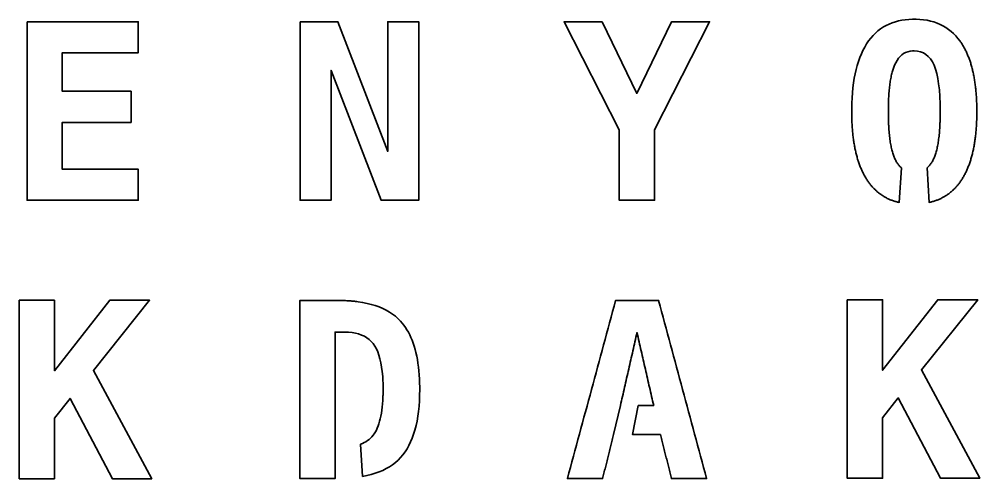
# Model space of a CAD drawing. Header units: inches. Extents: x 0 to 900, y -600 to 85.
# Drawn here: x 165.5 to 234.7, y -196.5 to -163.4 of the extents above; entities that cross this region are included whole.
import ezdxf

# ---------------------------------------------------------------- set-up
doc = ezdxf.new("R2010")
doc.units = ezdxf.units.IN
doc.header["$MEASUREMENT"] = 0
doc.layers.add('01_SNIJLIJNEN', color=7, linetype='Continuous')

msp = doc.modelspace()

# ---------------------------------------------------------------- linework, layer by layer
at = {"layer": '01_SNIJLIJNEN', "color": 5, "lineweight": 35, "true_color": 0x0000ff}
for points in [[(166.1, -163.541), (174.11, -163.541), (174.11, -165.78), (168.641, -165.78), (168.641, -168.554), (173.593, -168.554), (173.593, -170.793), (168.641, -170.793), (168.641, -174.161), (174.11, -174.161), (174.11, -176.4), (166.1, -176.4), (166.1, -163.541)], [(185.77, -163.541), (188.5, -163.541), (192.083, -172.886), (192.083, -163.541), (194.322, -163.541), (194.322, -176.4), (191.609, -176.4), (188.009, -167.055), (188.009, -176.4), (185.77, -176.4), (185.77, -163.541)], [(208.762, -171.336), (204.792, -163.541), (207.53, -163.541), (210.028, -168.709), (212.534, -163.541), (215.273, -163.541), (211.303, -171.336), (211.303, -176.4), (208.762, -176.4), (208.762, -171.336)], [(165.536, -183.598), (168.077, -183.598), (168.077, -188.679), (172.056, -183.598), (174.932, -183.598), (170.876, -188.662), (175.079, -196.457), (172.254, -196.457), (169.205, -190.669), (168.077, -192.099), (168.077, -196.457), (165.536, -196.457), (165.536, -183.598)], [(210.121, -191.183), (210.196, -191.183), (210.271, -191.183), (210.346, -191.183), (210.421, -191.183), (210.495, -191.183), (210.57, -191.183), (210.645, -191.183), (210.72, -191.183), (210.795, -191.183), (210.87, -191.183), (210.945, -191.183), (211.02, -191.183), (211.095, -191.183), (211.17, -191.183), (211.244, -191.183), (211.207, -191.019), (211.169, -190.855), (211.132, -190.691), (211.094, -190.527), (211.057, -190.363), (211.019, -190.199), (210.981, -190.035), (210.944, -189.871), (210.906, -189.706), (210.869, -189.542), (210.831, -189.378), (210.793, -189.214), (210.756, -189.05), (210.718, -188.886), (210.681, -188.722), (210.643, -188.558), (210.606, -188.394), (210.568, -188.23), (210.53, -188.066), (210.493, -187.902), (210.455, -187.738), (210.418, -187.574), (210.38, -187.41), (210.342, -187.246), (210.305, -187.082), (210.267, -186.918), (210.23, -186.754), (210.192, -186.59), (210.154, -186.426), (210.117, -186.262), (210.079, -186.098), (210.042, -185.934), (210.004, -186.098), (209.967, -186.262), (209.93, -186.426), (209.892, -186.59), (209.855, -186.754), (209.818, -186.918), (209.78, -187.082), (209.743, -187.246), (209.706, -187.41), (209.669, -187.574), (209.631, -187.738), (209.594, -187.902), (209.557, -188.066), (209.519, -188.23), (209.482, -188.394), (209.445, -188.558), (209.407, -188.722), (209.37, -188.886), (209.333, -189.05), (209.295, -189.214), (209.258, -189.378), (209.221, -189.542), (209.183, -189.706), (209.146, -189.871), (209.109, -190.035), (209.071, -190.199), (209.034, -190.363), (208.997, -190.527), (208.96, -190.691), (208.922, -190.855), (208.885, -191.019), (208.848, -191.183), (208.341, -193.27), (208.317, -193.37), (208.292, -193.469), (208.268, -193.568), (208.244, -193.667), (208.22, -193.766), (208.196, -193.865), (208.172, -193.964), (208.147, -194.063), (208.123, -194.162), (208.099, -194.261), (208.075, -194.36), (208.051, -194.459), (208.027, -194.558), (208.002, -194.657), (207.978, -194.756), (207.954, -194.856), (207.93, -194.955), (207.906, -195.054), (207.882, -195.153), (207.857, -195.252), (207.833, -195.351), (207.809, -195.45), (207.785, -195.549), (207.761, -195.648), (207.737, -195.747), (207.712, -195.846), (207.688, -195.945), (207.664, -196.044), (207.64, -196.143), (207.616, -196.242), (207.592, -196.342), (207.567, -196.441), (207.488, -196.441), (207.409, -196.441), (207.33, -196.441), (207.251, -196.441), (207.171, -196.441), (207.092, -196.441), (207.013, -196.441), (206.934, -196.441), (206.855, -196.441), (206.775, -196.441), (206.696, -196.441), (206.617, -196.441), (206.538, -196.441), (206.459, -196.441), (206.379, -196.441), (206.3, -196.441), (206.221, -196.441), (206.142, -196.441), (206.063, -196.441), (205.983, -196.441), (205.904, -196.441), (205.825, -196.441), (205.746, -196.441), (205.667, -196.441), (205.587, -196.441), (205.508, -196.441), (205.429, -196.441), (205.35, -196.441), (205.271, -196.441), (205.191, -196.441), (205.112, -196.441), (205.033, -196.441), (205.141, -196.04), (205.249, -195.639), (205.358, -195.238), (205.466, -194.837), (205.574, -194.436), (205.682, -194.036), (205.79, -193.635), (205.899, -193.234), (206.007, -192.833), (206.115, -192.432), (206.223, -192.031), (206.331, -191.631), (206.44, -191.23), (206.548, -190.829), (206.656, -190.428), (206.764, -190.027), (206.872, -189.626), (206.981, -189.226), (207.089, -188.825), (207.197, -188.424), (207.305, -188.023), (207.413, -187.622), (207.522, -187.221), (207.63, -186.821), (207.738, -186.42), (207.846, -186.019), (207.954, -185.618), (208.063, -185.217), (208.171, -184.816), (208.279, -184.416), (208.387, -184.015), (208.495, -183.614), (208.592, -183.614), (208.689, -183.614), (208.786, -183.614), (208.883, -183.614), (208.98, -183.614), (209.077, -183.614), (209.174, -183.614), (209.271, -183.614), (209.368, -183.614), (209.465, -183.614), (209.561, -183.614), (209.658, -183.614), (209.755, -183.614), (209.852, -183.614), (209.949, -183.614), (210.046, -183.614), (210.143, -183.614), (210.24, -183.614), (210.337, -183.614), (210.434, -183.614), (210.531, -183.614), (210.628, -183.614), (210.724, -183.614), (210.821, -183.614), (210.918, -183.614), (211.015, -183.614), (211.112, -183.614), (211.209, -183.614), (211.306, -183.614), (211.403, -183.614), (211.5, -183.614), (211.597, -183.614), (211.705, -184.015), (211.813, -184.416), (211.921, -184.816), (212.03, -185.217), (212.138, -185.618), (212.246, -186.019), (212.354, -186.42), (212.462, -186.821), (212.571, -187.221), (212.679, -187.622), (212.787, -188.023), (212.895, -188.424), (213.003, -188.825), (213.111, -189.226), (213.22, -189.626), (213.328, -190.027), (213.436, -190.428), (213.544, -190.829), (213.652, -191.23), (213.761, -191.631), (213.869, -192.031), (213.977, -192.432), (214.085, -192.833), (214.193, -193.234), (214.302, -193.635), (214.41, -194.036), (214.518, -194.436), (214.626, -194.837), (214.734, -195.238), (214.843, -195.639), (214.951, -196.04), (215.059, -196.441), (214.98, -196.441), (214.901, -196.441), (214.821, -196.441), (214.742, -196.441), (214.663, -196.441), (214.584, -196.441), (214.505, -196.441), (214.425, -196.441), (214.346, -196.441), (214.267, -196.441), (214.188, -196.441), (214.109, -196.441), (214.029, -196.441), (213.95, -196.441), (213.871, -196.441), (213.792, -196.441), (213.713, -196.441), (213.633, -196.441), (213.554, -196.441), (213.475, -196.441), (213.396, -196.441), (213.317, -196.441), (213.237, -196.441), (213.158, -196.441), (213.079, -196.441), (213, -196.441), (212.921, -196.441), (212.841, -196.441), (212.762, -196.441), (212.683, -196.441), (212.604, -196.441), (212.525, -196.441), (212.5, -196.342), (212.475, -196.242), (212.45, -196.143), (212.426, -196.044), (212.401, -195.945), (212.376, -195.846), (212.352, -195.747), (212.327, -195.648), (212.302, -195.549), (212.278, -195.45), (212.253, -195.351), (212.228, -195.252), (212.203, -195.153), (212.179, -195.054), (212.154, -194.955), (212.129, -194.856), (212.105, -194.756), (212.08, -194.657), (212.055, -194.558), (212.031, -194.459), (212.006, -194.36), (211.981, -194.261), (211.957, -194.162), (211.932, -194.063), (211.907, -193.964), (211.882, -193.865), (211.858, -193.766), (211.833, -193.667), (211.808, -193.568), (211.784, -193.469), (211.759, -193.37), (211.734, -193.27), (211.628, -193.27), (211.522, -193.27), (211.416, -193.27), (211.31, -193.27), (211.204, -193.27), (211.098, -193.27), (210.992, -193.27), (210.886, -193.27), (210.78, -193.27), (210.674, -193.27), (210.568, -193.27), (210.462, -193.27), (210.356, -193.27), (210.25, -193.27), (210.143, -193.27), (210.037, -193.27), (209.931, -193.27), (209.825, -193.27), (209.719, -193.27), (210.121, -191.183)], [(225.193, -183.559), (227.734, -183.559), (227.734, -188.641), (231.713, -183.559), (234.59, -183.559), (230.533, -188.623), (234.736, -196.418), (231.911, -196.418), (228.862, -190.63), (227.734, -192.06), (227.734, -196.418), (225.193, -196.418), (225.193, -183.559)]]:
    msp.add_lwpolyline(points, dxfattribs=at)
for points, knots in [([(229.086, -174.064), (229.058, -174.039), (229.03, -174.014), (229.003, -173.987), (228.977, -173.959), (228.951, -173.931), (228.925, -173.901), (228.9, -173.871), (228.875, -173.84), (228.851, -173.808), (228.827, -173.775), (228.803, -173.742), (228.781, -173.706), (228.758, -173.671), (228.736, -173.635), (228.715, -173.597), (228.693, -173.559), (228.673, -173.52), (228.653, -173.479), (228.633, -173.438), (228.613, -173.396), (228.595, -173.353), (228.576, -173.31), (228.558, -173.266), (228.541, -173.22), (228.523, -173.174), (228.506, -173.127), (228.49, -173.077), (228.474, -173.028), (228.458, -172.977), (228.443, -172.924), (228.428, -172.871), (228.413, -172.817), (228.399, -172.761), (228.385, -172.705), (228.372, -172.647), (228.359, -172.587), (228.346, -172.528), (228.334, -172.467), (228.322, -172.404), (228.311, -172.341), (228.3, -172.276), (228.289, -172.21), (228.279, -172.144), (228.269, -172.076), (228.26, -172.006), (228.25, -171.937), (228.242, -171.865), (228.233, -171.792), (228.225, -171.719), (228.218, -171.645), (228.211, -171.568), (228.204, -171.492), (228.197, -171.414), (228.192, -171.334), (228.186, -171.254), (228.181, -171.173), (228.176, -171.09), (228.171, -171.007), (228.167, -170.922), (228.164, -170.835), (228.16, -170.749), (228.157, -170.661), (228.155, -170.571), (228.153, -170.481), (228.151, -170.389), (228.15, -170.296), (228.149, -170.203), (228.148, -170.108), (228.148, -170.011), (228.148, -169.915), (228.149, -169.82), (228.15, -169.727), (228.151, -169.634), (228.153, -169.543), (228.155, -169.453), (228.157, -169.364), (228.16, -169.276), (228.164, -169.19), (228.167, -169.104), (228.171, -169.019), (228.176, -168.936), (228.181, -168.853), (228.186, -168.772), (228.192, -168.693), (228.197, -168.613), (228.204, -168.535), (228.211, -168.459), (228.218, -168.383), (228.225, -168.308), (228.233, -168.236), (228.242, -168.163), (228.25, -168.092), (228.26, -168.022), (228.269, -167.953), (228.279, -167.885), (228.289, -167.819), (228.3, -167.753), (228.311, -167.688), (228.322, -167.626), (228.334, -167.563), (228.346, -167.502), (228.359, -167.443), (228.372, -167.383), (228.385, -167.325), (228.399, -167.269), (228.413, -167.213), (228.428, -167.159), (228.443, -167.106), (228.458, -167.054), (228.474, -167.003), (228.49, -166.953), (228.49, -166.953), (228.595, -166.678), (228.595, -166.678), (228.595, -166.678), (228.683, -166.493), (228.683, -166.493), (228.683, -166.493), (228.779, -166.327), (228.779, -166.327), (228.779, -166.327), (228.884, -166.178), (228.884, -166.178), (228.884, -166.178), (228.997, -166.047), (228.997, -166.047), (228.997, -166.047), (229.119, -165.934), (229.119, -165.934), (229.119, -165.934), (229.25, -165.839), (229.25, -165.839), (229.25, -165.839), (229.392, -165.762), (229.392, -165.762), (229.392, -165.762), (229.546, -165.704), (229.546, -165.704), (229.546, -165.704), (229.711, -165.664), (229.711, -165.664), (229.711, -165.664), (229.888, -165.642), (229.888, -165.642), (229.888, -165.642), (230.012, -165.638), (230.012, -165.638), (230.012, -165.638), (230.249, -165.654), (230.249, -165.654), (230.249, -165.654), (230.469, -165.703), (230.469, -165.703), (230.469, -165.703), (230.672, -165.784), (230.672, -165.784), (230.672, -165.784), (230.859, -165.898), (230.859, -165.898), (230.859, -165.898), (231.028, -166.044), (231.028, -166.044), (231.028, -166.044), (231.182, -166.223), (231.182, -166.223), (231.182, -166.223), (231.318, -166.434), (231.318, -166.434), (231.318, -166.434), (231.438, -166.678), (231.438, -166.678), (231.438, -166.678), (231.543, -166.953), (231.543, -166.953), (231.543, -166.953), (231.634, -167.269), (231.634, -167.269), (231.634, -167.269), (231.711, -167.626), (231.711, -167.626), (231.711, -167.626), (231.773, -168.022), (231.773, -168.022), (231.773, -168.022), (231.822, -168.459), (231.822, -168.459), (231.822, -168.459), (231.857, -168.936), (231.857, -168.936), (231.857, -168.936), (231.878, -169.453), (231.878, -169.453), (231.881, -169.543), (231.882, -169.634), (231.883, -169.727), (231.885, -169.82), (231.885, -169.915), (231.885, -170.011), (231.885, -170.108), (231.885, -170.203), (231.883, -170.296), (231.882, -170.389), (231.881, -170.481), (231.878, -170.571), (231.876, -170.661), (231.873, -170.749), (231.869, -170.835), (231.866, -170.922), (231.862, -171.007), (231.857, -171.09), (231.853, -171.173), (231.847, -171.254), (231.842, -171.334), (231.836, -171.414), (231.829, -171.492), (231.822, -171.568), (231.815, -171.645), (231.808, -171.719), (231.8, -171.792), (231.792, -171.865), (231.783, -171.937), (231.773, -172.006), (231.764, -172.076), (231.754, -172.144), (231.744, -172.21), (231.733, -172.276), (231.722, -172.341), (231.711, -172.404), (231.699, -172.467), (231.687, -172.528), (231.674, -172.587), (231.661, -172.647), (231.648, -172.705), (231.634, -172.761), (231.62, -172.817), (231.605, -172.871), (231.59, -172.924), (231.575, -172.977), (231.559, -173.028), (231.543, -173.077), (231.527, -173.127), (231.51, -173.174), (231.492, -173.22), (231.475, -173.266), (231.457, -173.31), (231.438, -173.353), (231.42, -173.396), (231.4, -173.438), (231.38, -173.479), (231.36, -173.52), (231.34, -173.559), (231.318, -173.597), (231.297, -173.635), (231.275, -173.671), (231.252, -173.706), (231.229, -173.742), (231.206, -173.775), (231.182, -173.808), (231.158, -173.84), (231.133, -173.871), (231.107, -173.901), (231.082, -173.931), (231.055, -173.959), (231.028, -173.987), (231.001, -174.014), (230.974, -174.039), (230.946, -174.064), (230.946, -174.064), (231.085, -176.561), (231.085, -176.561), (231.127, -176.552), (231.168, -176.542), (231.208, -176.532), (231.249, -176.522), (231.289, -176.511), (231.329, -176.5), (231.369, -176.489), (231.408, -176.477), (231.447, -176.464), (231.486, -176.452), (231.525, -176.439), (231.563, -176.425), (231.601, -176.412), (231.639, -176.398), (231.676, -176.383), (231.713, -176.368), (231.75, -176.353), (231.787, -176.337), (231.823, -176.321), (231.859, -176.305), (231.895, -176.288), (231.931, -176.271), (231.966, -176.253), (232.001, -176.235), (232.036, -176.217), (232.071, -176.199), (232.105, -176.18), (232.139, -176.161), (232.173, -176.141), (232.206, -176.121), (232.239, -176.101), (232.272, -176.08), (232.305, -176.059), (232.338, -176.038), (232.37, -176.017), (232.402, -175.995), (232.434, -175.973), (232.465, -175.95), (232.497, -175.927), (232.528, -175.904), (232.558, -175.88), (232.589, -175.856), (232.619, -175.832), (232.649, -175.808), (232.679, -175.783), (232.709, -175.758), (232.738, -175.732), (232.767, -175.706), (232.796, -175.68), (232.824, -175.653), (232.852, -175.626), (232.881, -175.599), (232.908, -175.572), (232.936, -175.544), (232.963, -175.516), (232.99, -175.487), (233.017, -175.458), (233.044, -175.429), (233.07, -175.4), (233.096, -175.37), (233.122, -175.34), (233.147, -175.309), (233.172, -175.278), (233.197, -175.247), (233.222, -175.215), (233.247, -175.183), (233.271, -175.151), (233.295, -175.119), (233.319, -175.086), (233.342, -175.053), (233.366, -175.019), (233.389, -174.985), (233.436, -174.915), (233.482, -174.842), (233.526, -174.768), (233.57, -174.693), (233.613, -174.616), (233.654, -174.538), (233.696, -174.459), (233.736, -174.378), (233.774, -174.295), (233.812, -174.212), (233.849, -174.127), (233.885, -174.04), (233.92, -173.953), (233.954, -173.864), (233.987, -173.773), (234.019, -173.682), (234.05, -173.589), (234.08, -173.494), (234.109, -173.399), (234.137, -173.301), (234.164, -173.202), (234.19, -173.103), (234.216, -173.001), (234.239, -172.898), (234.263, -172.794), (234.285, -172.689), (234.306, -172.581), (234.326, -172.474), (234.345, -172.364), (234.363, -172.252), (234.381, -172.141), (234.397, -172.027), (234.412, -171.911), (234.427, -171.795), (234.44, -171.677), (234.452, -171.557), (234.464, -171.438), (234.474, -171.316), (234.483, -171.192), (234.492, -171.068), (234.499, -170.941), (234.505, -170.813), (234.511, -170.685), (234.515, -170.555), (234.518, -170.423), (234.521, -170.29), (234.523, -170.156), (234.523, -170.02), (234.523, -169.883), (234.521, -169.748), (234.518, -169.615), (234.515, -169.482), (234.511, -169.351), (234.505, -169.222), (234.499, -169.093), (234.492, -168.967), (234.483, -168.842), (234.474, -168.718), (234.464, -168.595), (234.452, -168.475), (234.44, -168.355), (234.427, -168.236), (234.412, -168.12), (234.397, -168.004), (234.381, -167.89), (234.363, -167.778), (234.345, -167.666), (234.326, -167.556), (234.306, -167.448), (234.285, -167.34), (234.263, -167.235), (234.239, -167.131), (234.216, -167.027), (234.19, -166.926), (234.164, -166.826), (234.137, -166.727), (234.109, -166.629), (234.08, -166.534), (234.05, -166.439), (234.019, -166.346), (233.987, -166.255), (233.954, -166.164), (233.92, -166.075), (233.885, -165.988), (233.849, -165.901), (233.812, -165.816), (233.774, -165.733), (233.736, -165.651), (233.696, -165.57), (233.654, -165.491), (233.613, -165.413), (233.57, -165.336), (233.526, -165.262), (233.482, -165.188), (233.436, -165.116), (233.389, -165.045), (233.365, -165.011), (233.341, -164.976), (233.317, -164.943), (233.317, -164.943), (233.166, -164.747), (233.166, -164.747), (233.166, -164.747), (233.007, -164.564), (233.007, -164.564), (233.007, -164.564), (232.84, -164.394), (232.84, -164.394), (232.84, -164.394), (232.664, -164.237), (232.664, -164.237), (232.664, -164.237), (232.479, -164.092), (232.479, -164.092), (232.479, -164.092), (232.286, -163.961), (232.286, -163.961), (232.286, -163.961), (232.084, -163.842), (232.084, -163.842), (232.084, -163.842), (231.873, -163.735), (231.873, -163.735), (231.873, -163.735), (231.654, -163.642), (231.654, -163.642), (231.654, -163.642), (231.426, -163.562), (231.426, -163.562), (231.426, -163.562), (231.189, -163.496), (231.189, -163.496), (231.189, -163.496), (230.943, -163.443), (230.943, -163.443), (230.943, -163.443), (230.688, -163.403), (230.688, -163.403), (230.688, -163.403), (230.424, -163.376), (230.424, -163.376), (230.424, -163.376), (230.152, -163.363), (230.152, -163.363), (230.152, -163.363), (229.881, -163.363), (229.881, -163.363), (229.881, -163.363), (229.623, -163.375), (229.623, -163.375), (229.623, -163.375), (229.372, -163.4), (229.372, -163.4), (229.372, -163.4), (229.126, -163.437), (229.126, -163.437), (229.126, -163.437), (228.887, -163.487), (228.887, -163.487), (228.887, -163.487), (228.655, -163.548), (228.655, -163.548), (228.655, -163.548), (228.428, -163.622), (228.428, -163.622), (228.428, -163.622), (228.208, -163.709), (228.208, -163.709), (228.208, -163.709), (227.995, -163.808), (227.995, -163.808), (227.995, -163.808), (227.789, -163.922), (227.789, -163.922), (227.789, -163.922), (227.592, -164.052), (227.592, -164.052), (227.592, -164.052), (227.403, -164.196), (227.403, -164.196), (227.403, -164.196), (227.222, -164.356), (227.222, -164.356), (227.222, -164.356), (227.049, -164.532), (227.049, -164.532), (227.049, -164.532), (226.885, -164.722), (226.885, -164.722), (226.885, -164.722), (226.728, -164.928), (226.728, -164.928), (226.728, -164.928), (226.582, -165.146), (226.582, -165.146), (226.582, -165.146), (226.448, -165.372), (226.448, -165.372), (226.448, -165.372), (226.322, -165.611), (226.322, -165.611), (226.322, -165.611), (226.205, -165.862), (226.205, -165.862), (226.205, -165.862), (226.098, -166.124), (226.098, -166.124), (226.098, -166.124), (226, -166.399), (226, -166.399), (226, -166.399), (225.911, -166.685), (225.911, -166.685), (225.911, -166.685), (225.831, -166.984), (225.831, -166.984), (225.831, -166.984), (225.76, -167.294), (225.76, -167.294), (225.76, -167.294), (225.698, -167.617), (225.698, -167.617), (225.698, -167.617), (225.644, -167.952), (225.644, -167.952), (225.644, -167.952), (225.6, -168.3), (225.6, -168.3), (225.6, -168.3), (225.565, -168.66), (225.565, -168.66), (225.565, -168.66), (225.538, -169.033), (225.538, -169.033), (225.538, -169.033), (225.52, -169.418), (225.52, -169.418), (225.52, -169.418), (225.512, -169.816), (225.512, -169.816), (225.511, -169.883), (225.51, -169.951), (225.51, -170.02), (225.51, -170.156), (225.512, -170.291), (225.515, -170.424), (225.518, -170.556), (225.522, -170.687), (225.528, -170.815), (225.534, -170.944), (225.542, -171.07), (225.551, -171.194), (225.56, -171.319), (225.57, -171.441), (225.582, -171.561), (225.594, -171.681), (225.607, -171.8), (225.622, -171.916), (225.637, -172.032), (225.653, -172.146), (225.671, -172.258), (225.689, -172.369), (225.708, -172.479), (225.729, -172.587), (225.75, -172.695), (225.772, -172.801), (225.796, -172.904), (225.82, -173.008), (225.845, -173.109), (225.872, -173.209), (225.899, -173.308), (225.927, -173.406), (225.957, -173.501), (225.987, -173.596), (226.018, -173.69), (226.051, -173.781), (226.083, -173.872), (226.118, -173.961), (226.153, -174.048), (226.189, -174.135), (226.226, -174.221), (226.265, -174.303), (226.303, -174.386), (226.344, -174.467), (226.385, -174.546), (226.427, -174.625), (226.47, -174.702), (226.515, -174.776), (226.559, -174.851), (226.605, -174.923), (226.653, -174.994), (226.676, -175.028), (226.699, -175.061), (226.722, -175.093), (226.745, -175.126), (226.769, -175.158), (226.793, -175.19), (226.817, -175.222), (226.841, -175.253), (226.866, -175.284), (226.891, -175.314), (226.916, -175.345), (226.942, -175.374), (226.967, -175.404), (226.993, -175.433), (227.019, -175.462), (227.046, -175.491), (227.072, -175.519), (227.1, -175.547), (227.127, -175.575), (227.154, -175.602), (227.182, -175.629), (227.21, -175.656), (227.238, -175.682), (227.266, -175.708), (227.295, -175.734), (227.324, -175.759), (227.353, -175.784), (227.382, -175.809), (227.412, -175.834), (227.442, -175.857), (227.472, -175.881), (227.503, -175.905), (227.533, -175.928), (227.564, -175.951), (227.595, -175.973), (227.627, -175.995), (227.658, -176.017), (227.69, -176.039), (227.723, -176.06), (227.755, -176.081), (227.788, -176.101), (227.821, -176.121), (227.854, -176.141), (227.887, -176.161), (227.921, -176.18), (227.955, -176.199), (227.989, -176.217), (228.023, -176.235), (228.058, -176.253), (228.093, -176.271), (228.128, -176.288), (228.164, -176.305), (228.2, -176.321), (228.236, -176.337), (228.272, -176.353), (228.309, -176.368), (228.346, -176.383), (228.383, -176.398), (228.421, -176.412), (228.459, -176.425), (228.497, -176.439), (228.535, -176.452), (228.574, -176.464), (228.613, -176.477), (228.652, -176.489), (228.692, -176.5), (228.731, -176.511), (228.772, -176.522), (228.812, -176.532), (228.853, -176.542), (228.894, -176.552), (228.935, -176.561), (228.935, -176.561), (229.086, -174.064), (229.086, -174.064)], [0, 0, 0, 0, 1, 1, 1, 2, 2, 2, 3, 3, 3, 4, 4, 4, 5, 5, 5, 6, 6, 6, 7, 7, 7, 8, 8, 8, 9, 9, 9, 10, 10, 10, 11, 11, 11, 12, 12, 12, 13, 13, 13, 14, 14, 14, 15, 15, 15, 16, 16, 16, 17, 17, 17, 18, 18, 18, 19, 19, 19, 20, 20, 20, 21, 21, 21, 22, 22, 22, 23, 23, 23, 24, 24, 24, 25, 25, 25, 26, 26, 26, 27, 27, 27, 28, 28, 28, 29, 29, 29, 30, 30, 30, 31, 31, 31, 32, 32, 32, 33, 33, 33, 34, 34, 34, 35, 35, 35, 36, 36, 36, 37, 37, 37, 38, 38, 38, 39, 39, 39, 40, 40, 40, 41, 41, 41, 42, 42, 42, 43, 43, 43, 44, 44, 44, 45, 45, 45, 46, 46, 46, 47, 47, 47, 48, 48, 48, 49, 49, 49, 50, 50, 50, 51, 51, 51, 52, 52, 52, 53, 53, 53, 54, 54, 54, 55, 55, 55, 56, 56, 56, 57, 57, 57, 58, 58, 58, 59, 59, 59, 60, 60, 60, 61, 61, 61, 62, 62, 62, 63, 63, 63, 64, 64, 64, 65, 65, 65, 66, 66, 66, 67, 67, 67, 68, 68, 68, 69, 69, 69, 70, 70, 70, 71, 71, 71, 72, 72, 72, 73, 73, 73, 74, 74, 74, 75, 75, 75, 76, 76, 76, 77, 77, 77, 78, 78, 78, 79, 79, 79, 80, 80, 80, 81, 81, 81, 82, 82, 82, 83, 83, 83, 84, 84, 84, 85, 85, 85, 86, 86, 86, 87, 87, 87, 88, 88, 88, 89, 89, 89, 90, 90, 90, 91, 91, 91, 92, 92, 92, 93, 93, 93, 94, 94, 94, 95, 95, 95, 96, 96, 96, 97, 97, 97, 98, 98, 98, 99, 99, 99, 100, 100, 100, 101, 101, 101, 102, 102, 102, 103, 103, 103, 104, 104, 104, 105, 105, 105, 106, 106, 106, 107, 107, 107, 108, 108, 108, 109, 109, 109, 110, 110, 110, 111, 111, 111, 112, 112, 112, 113, 113, 113, 114, 114, 114, 115, 115, 115, 116, 116, 116, 117, 117, 117, 118, 118, 118, 119, 119, 119, 120, 120, 120, 121, 121, 121, 122, 122, 122, 123, 123, 123, 124, 124, 124, 125, 125, 125, 126, 126, 126, 127, 127, 127, 128, 128, 128, 129, 129, 129, 130, 130, 130, 131, 131, 131, 132, 132, 132, 133, 133, 133, 134, 134, 134, 135, 135, 135, 136, 136, 136, 137, 137, 137, 138, 138, 138, 139, 139, 139, 140, 140, 140, 141, 141, 141, 142, 142, 142, 143, 143, 143, 144, 144, 144, 145, 145, 145, 146, 146, 146, 147, 147, 147, 148, 148, 148, 149, 149, 149, 150, 150, 150, 151, 151, 151, 152, 152, 152, 153, 153, 153, 154, 154, 154, 155, 155, 155, 156, 156, 156, 157, 157, 157, 158, 158, 158, 159, 159, 159, 160, 160, 160, 161, 161, 161, 162, 162, 162, 163, 163, 163, 164, 164, 164, 165, 165, 165, 166, 166, 166, 167, 167, 167, 168, 168, 168, 169, 169, 169, 170, 170, 170, 171, 171, 171, 172, 172, 172, 173, 173, 173, 174, 174, 174, 175, 175, 175, 176, 176, 176, 177, 177, 177, 178, 178, 178, 179, 179, 179, 180, 180, 180, 181, 181, 181, 182, 182, 182, 183, 183, 183, 184, 184, 184, 185, 185, 185, 186, 186, 186, 187, 187, 187, 188, 188, 188, 189, 189, 189, 190, 190, 190, 191, 191, 191, 192, 192, 192, 193, 193, 193, 194, 194, 194, 195, 195, 195, 196, 196, 196, 197, 197, 197, 198, 198, 198, 199, 199, 199, 200, 200, 200, 201, 201, 201, 202, 202, 202, 203, 203, 203, 204, 204, 204, 205, 205, 205, 206, 206, 206, 207, 207, 207, 208, 208, 208, 209, 209, 209, 210, 210, 210, 211, 211, 211, 212, 212, 212, 213, 213, 213, 214, 214, 214, 215, 215, 215, 216, 216, 216, 217, 217, 217, 218, 218, 218, 219, 219, 219, 220, 220, 220, 221, 221, 221, 222, 222, 222, 223, 223, 223, 224, 224, 224, 225, 225, 225, 226, 226, 226, 227, 227, 227, 228, 228, 228, 229, 229, 229, 230, 230, 230, 231, 231, 231, 232, 232, 232, 233, 233, 233, 234, 234, 234, 235, 235, 235, 236, 236, 236, 236]), ([(190.128, -193.973), (190.128, -193.973), (190.264, -193.918), (190.264, -193.918), (190.264, -193.918), (190.394, -193.855), (190.394, -193.855), (190.394, -193.855), (190.517, -193.785), (190.517, -193.785), (190.517, -193.785), (190.634, -193.708), (190.634, -193.708), (190.634, -193.708), (190.743, -193.623), (190.743, -193.623), (190.743, -193.623), (190.846, -193.53), (190.846, -193.53), (190.846, -193.53), (190.943, -193.431), (190.943, -193.431), (190.943, -193.431), (191.032, -193.324), (191.032, -193.324), (191.032, -193.324), (191.115, -193.209), (191.115, -193.209), (191.115, -193.209), (191.192, -193.086), (191.192, -193.086), (191.192, -193.086), (191.264, -192.953), (191.264, -192.953), (191.264, -192.953), (191.331, -192.809), (191.331, -192.809), (191.331, -192.809), (191.393, -192.655), (191.393, -192.655), (191.393, -192.655), (191.45, -192.491), (191.45, -192.491), (191.45, -192.491), (191.502, -192.317), (191.502, -192.317), (191.502, -192.317), (191.55, -192.132), (191.55, -192.132), (191.55, -192.132), (191.592, -191.938), (191.592, -191.938), (191.592, -191.938), (191.629, -191.733), (191.629, -191.733), (191.629, -191.733), (191.661, -191.518), (191.661, -191.518), (191.661, -191.518), (191.689, -191.293), (191.689, -191.293), (191.689, -191.293), (191.711, -191.057), (191.711, -191.057), (191.711, -191.057), (191.728, -190.811), (191.728, -190.811), (191.728, -190.811), (191.741, -190.556), (191.741, -190.556), (191.743, -190.512), (191.744, -190.468), (191.745, -190.424), (191.745, -190.424), (191.75, -190.153), (191.75, -190.153), (191.75, -190.153), (191.75, -189.875), (191.75, -189.875), (191.75, -189.875), (191.745, -189.606), (191.745, -189.606), (191.745, -189.606), (191.735, -189.347), (191.735, -189.347), (191.735, -189.347), (191.72, -189.098), (191.72, -189.098), (191.72, -189.098), (191.689, -188.743), (191.689, -188.743), (191.689, -188.743), (191.646, -188.411), (191.646, -188.411), (191.646, -188.411), (191.592, -188.102), (191.592, -188.102), (191.592, -188.102), (191.527, -187.815), (191.527, -187.815), (191.527, -187.815), (191.45, -187.551), (191.45, -187.551), (191.45, -187.551), (191.363, -187.31), (191.363, -187.31), (191.363, -187.31), (191.264, -187.091), (191.264, -187.091), (191.264, -187.091), (191.154, -186.895), (191.154, -186.895), (191.154, -186.895), (191.033, -186.721), (191.033, -186.721), (191.033, -186.721), (190.898, -186.565), (190.898, -186.565), (190.898, -186.565), (190.747, -186.425), (190.747, -186.425), (190.747, -186.425), (190.58, -186.301), (190.58, -186.301), (190.58, -186.301), (190.399, -186.194), (190.399, -186.194), (190.399, -186.194), (190.201, -186.104), (190.201, -186.104), (190.201, -186.104), (189.989, -186.03), (189.989, -186.03), (189.989, -186.03), (189.761, -185.972), (189.761, -185.972), (189.761, -185.972), (189.517, -185.931), (189.517, -185.931), (189.517, -185.931), (189.259, -185.906), (189.259, -185.906), (189.259, -185.906), (188.984, -185.898), (188.984, -185.898), (188.984, -185.898), (188.297, -185.898), (188.297, -185.898), (188.297, -185.898), (188.297, -186.156), (188.297, -186.156), (188.297, -186.156), (188.297, -186.414), (188.297, -186.414), (188.297, -186.414), (188.297, -186.672), (188.297, -186.672), (188.297, -186.672), (188.297, -186.93), (188.297, -186.93), (188.297, -186.93), (188.297, -187.188), (188.297, -187.188), (188.297, -187.188), (188.297, -187.446), (188.297, -187.446), (188.297, -187.446), (188.297, -187.704), (188.297, -187.704), (188.297, -187.704), (188.297, -187.962), (188.297, -187.962), (188.297, -187.962), (188.297, -188.22), (188.297, -188.22), (188.297, -188.22), (188.297, -188.478), (188.297, -188.478), (188.297, -188.478), (188.297, -188.736), (188.297, -188.736), (188.297, -188.736), (188.297, -188.994), (188.297, -188.994), (188.297, -188.994), (188.297, -189.252), (188.297, -189.252), (188.297, -189.252), (188.297, -189.51), (188.297, -189.51), (188.297, -189.51), (188.297, -189.768), (188.297, -189.768), (188.297, -189.768), (188.297, -190.026), (188.297, -190.026), (188.297, -190.026), (188.297, -190.284), (188.297, -190.284), (188.297, -190.284), (188.297, -190.542), (188.297, -190.542), (188.297, -190.542), (188.297, -190.8), (188.297, -190.8), (188.297, -190.8), (188.297, -191.058), (188.297, -191.058), (188.297, -191.058), (188.297, -191.316), (188.297, -191.316), (188.297, -191.316), (188.297, -191.574), (188.297, -191.574), (188.297, -191.574), (188.297, -191.832), (188.297, -191.832), (188.297, -191.832), (188.297, -192.09), (188.297, -192.09), (188.297, -192.09), (188.297, -192.348), (188.297, -192.348), (188.297, -192.348), (188.297, -192.606), (188.297, -192.606), (188.297, -192.606), (188.297, -192.864), (188.297, -192.864), (188.297, -192.864), (188.297, -193.122), (188.297, -193.122), (188.297, -193.122), (188.297, -193.38), (188.297, -193.38), (188.297, -193.38), (188.297, -193.638), (188.297, -193.638), (188.297, -193.638), (188.297, -193.896), (188.297, -193.896), (188.297, -193.896), (188.297, -194.154), (188.297, -194.154), (188.297, -194.154), (188.294, -196.442), (188.294, -196.442), (188.294, -196.442), (185.763, -196.439), (185.763, -196.439), (185.763, -196.439), (185.763, -183.613), (185.763, -183.613), (185.763, -183.613), (188.478, -183.613), (188.478, -183.613), (188.543, -183.613), (188.608, -183.613), (188.673, -183.614), (188.737, -183.615), (188.801, -183.617), (188.865, -183.619), (188.928, -183.621), (188.991, -183.623), (189.053, -183.626), (189.115, -183.629), (189.177, -183.632), (189.238, -183.636), (189.299, -183.64), (189.359, -183.644), (189.419, -183.649), (189.479, -183.654), (189.539, -183.66), (189.597, -183.665), (189.656, -183.671), (189.714, -183.678), (189.772, -183.684), (189.829, -183.691), (189.886, -183.698), (189.943, -183.706), (189.943, -183.706), (190.274, -183.759), (190.274, -183.759), (190.274, -183.759), (190.592, -183.823), (190.592, -183.823), (190.592, -183.823), (190.896, -183.899), (190.896, -183.899), (190.896, -183.899), (191.186, -183.987), (191.186, -183.987), (191.186, -183.987), (191.462, -184.086), (191.462, -184.086), (191.462, -184.086), (191.724, -184.197), (191.724, -184.197), (191.724, -184.197), (191.972, -184.319), (191.972, -184.319), (191.972, -184.319), (192.207, -184.454), (192.207, -184.454), (192.207, -184.454), (192.427, -184.6), (192.427, -184.6), (192.427, -184.6), (192.634, -184.757), (192.634, -184.757), (192.634, -184.757), (192.826, -184.927), (192.826, -184.927), (192.826, -184.927), (193.005, -185.108), (193.005, -185.108), (193.005, -185.108), (193.129, -185.25), (193.129, -185.25), (193.129, -185.25), (193.248, -185.402), (193.248, -185.402), (193.248, -185.402), (193.361, -185.561), (193.361, -185.561), (193.361, -185.561), (193.468, -185.729), (193.468, -185.729), (193.468, -185.729), (193.57, -185.905), (193.57, -185.905), (193.57, -185.905), (193.665, -186.09), (193.665, -186.09), (193.665, -186.09), (193.755, -186.283), (193.755, -186.283), (193.755, -186.283), (193.839, -186.484), (193.839, -186.484), (193.839, -186.484), (193.918, -186.694), (193.918, -186.694), (193.918, -186.694), (193.991, -186.912), (193.991, -186.912), (193.991, -186.912), (194.058, -187.139), (194.058, -187.139), (194.058, -187.139), (194.119, -187.374), (194.119, -187.374), (194.119, -187.374), (194.173, -187.619), (194.173, -187.619), (194.173, -187.619), (194.222, -187.874), (194.222, -187.874), (194.222, -187.874), (194.264, -188.137), (194.264, -188.137), (194.264, -188.137), (194.3, -188.41), (194.3, -188.41), (194.3, -188.41), (194.33, -188.692), (194.33, -188.692), (194.33, -188.692), (194.354, -188.983), (194.354, -188.983), (194.354, -188.983), (194.371, -189.284), (194.371, -189.284), (194.371, -189.284), (194.383, -189.594), (194.383, -189.594), (194.383, -189.594), (194.387, -189.806), (194.387, -189.806), (194.387, -189.806), (194.388, -190.022), (194.388, -190.022), (194.388, -190.022), (194.383, -190.439), (194.383, -190.439), (194.383, -190.439), (194.367, -190.841), (194.367, -190.841), (194.367, -190.841), (194.34, -191.228), (194.34, -191.228), (194.34, -191.228), (194.302, -191.601), (194.302, -191.601), (194.302, -191.601), (194.253, -191.959), (194.253, -191.959), (194.253, -191.959), (194.194, -192.302), (194.194, -192.302), (194.194, -192.302), (194.124, -192.631), (194.124, -192.631), (194.124, -192.631), (194.042, -192.945), (194.042, -192.945), (194.042, -192.945), (193.951, -193.244), (193.951, -193.244), (193.951, -193.244), (193.848, -193.529), (193.848, -193.529), (193.848, -193.529), (193.735, -193.799), (193.735, -193.799), (193.735, -193.799), (193.61, -194.054), (193.61, -194.054), (193.61, -194.054), (193.475, -194.294), (193.475, -194.294), (193.475, -194.294), (193.329, -194.52), (193.329, -194.52), (193.329, -194.52), (193.173, -194.731), (193.173, -194.731), (193.173, -194.731), (193.005, -194.927), (193.005, -194.927), (193.005, -194.927), (192.825, -195.111), (192.825, -195.111), (192.825, -195.111), (192.632, -195.282), (192.632, -195.282), (192.632, -195.282), (192.424, -195.441), (192.424, -195.441), (192.424, -195.441), (192.203, -195.589), (192.203, -195.589), (192.203, -195.589), (191.969, -195.725), (191.969, -195.725), (191.969, -195.725), (191.72, -195.849), (191.72, -195.849), (191.72, -195.849), (191.458, -195.961), (191.458, -195.961), (191.458, -195.961), (191.182, -196.061), (191.182, -196.061), (191.182, -196.061), (190.892, -196.15), (190.892, -196.15), (190.892, -196.15), (190.588, -196.227), (190.588, -196.227), (190.588, -196.227), (190.271, -196.292), (190.271, -196.292), (190.271, -196.292), (190.128, -193.973), (190.128, -193.973)], [0, 0, 0, 0, 1, 1, 1, 2, 2, 2, 3, 3, 3, 4, 4, 4, 5, 5, 5, 6, 6, 6, 7, 7, 7, 8, 8, 8, 9, 9, 9, 10, 10, 10, 11, 11, 11, 12, 12, 12, 13, 13, 13, 14, 14, 14, 15, 15, 15, 16, 16, 16, 17, 17, 17, 18, 18, 18, 19, 19, 19, 20, 20, 20, 21, 21, 21, 22, 22, 22, 23, 23, 23, 24, 24, 24, 25, 25, 25, 26, 26, 26, 27, 27, 27, 28, 28, 28, 29, 29, 29, 30, 30, 30, 31, 31, 31, 32, 32, 32, 33, 33, 33, 34, 34, 34, 35, 35, 35, 36, 36, 36, 37, 37, 37, 38, 38, 38, 39, 39, 39, 40, 40, 40, 41, 41, 41, 42, 42, 42, 43, 43, 43, 44, 44, 44, 45, 45, 45, 46, 46, 46, 47, 47, 47, 48, 48, 48, 49, 49, 49, 50, 50, 50, 51, 51, 51, 52, 52, 52, 53, 53, 53, 54, 54, 54, 55, 55, 55, 56, 56, 56, 57, 57, 57, 58, 58, 58, 59, 59, 59, 60, 60, 60, 61, 61, 61, 62, 62, 62, 63, 63, 63, 64, 64, 64, 65, 65, 65, 66, 66, 66, 67, 67, 67, 68, 68, 68, 69, 69, 69, 70, 70, 70, 71, 71, 71, 72, 72, 72, 73, 73, 73, 74, 74, 74, 75, 75, 75, 76, 76, 76, 77, 77, 77, 78, 78, 78, 79, 79, 79, 80, 80, 80, 81, 81, 81, 82, 82, 82, 83, 83, 83, 84, 84, 84, 85, 85, 85, 86, 86, 86, 87, 87, 87, 88, 88, 88, 89, 89, 89, 90, 90, 90, 91, 91, 91, 92, 92, 92, 93, 93, 93, 94, 94, 94, 95, 95, 95, 96, 96, 96, 97, 97, 97, 98, 98, 98, 99, 99, 99, 100, 100, 100, 101, 101, 101, 102, 102, 102, 103, 103, 103, 104, 104, 104, 105, 105, 105, 106, 106, 106, 107, 107, 107, 108, 108, 108, 109, 109, 109, 110, 110, 110, 111, 111, 111, 112, 112, 112, 113, 113, 113, 114, 114, 114, 115, 115, 115, 116, 116, 116, 117, 117, 117, 118, 118, 118, 119, 119, 119, 120, 120, 120, 121, 121, 121, 122, 122, 122, 123, 123, 123, 124, 124, 124, 125, 125, 125, 126, 126, 126, 127, 127, 127, 128, 128, 128, 129, 129, 129, 130, 130, 130, 131, 131, 131, 132, 132, 132, 133, 133, 133, 134, 134, 134, 135, 135, 135, 136, 136, 136, 137, 137, 137, 138, 138, 138, 139, 139, 139, 140, 140, 140, 141, 141, 141, 142, 142, 142, 143, 143, 143, 144, 144, 144, 145, 145, 145, 146, 146, 146, 147, 147, 147, 148, 148, 148, 149, 149, 149, 150, 150, 150, 151, 151, 151, 152, 152, 152, 153, 153, 153, 154, 154, 154, 155, 155, 155, 155])]:
    msp.add_open_spline(points, degree=3, knots=knots, dxfattribs=at)

doc.saveas('drawing.dxf')
